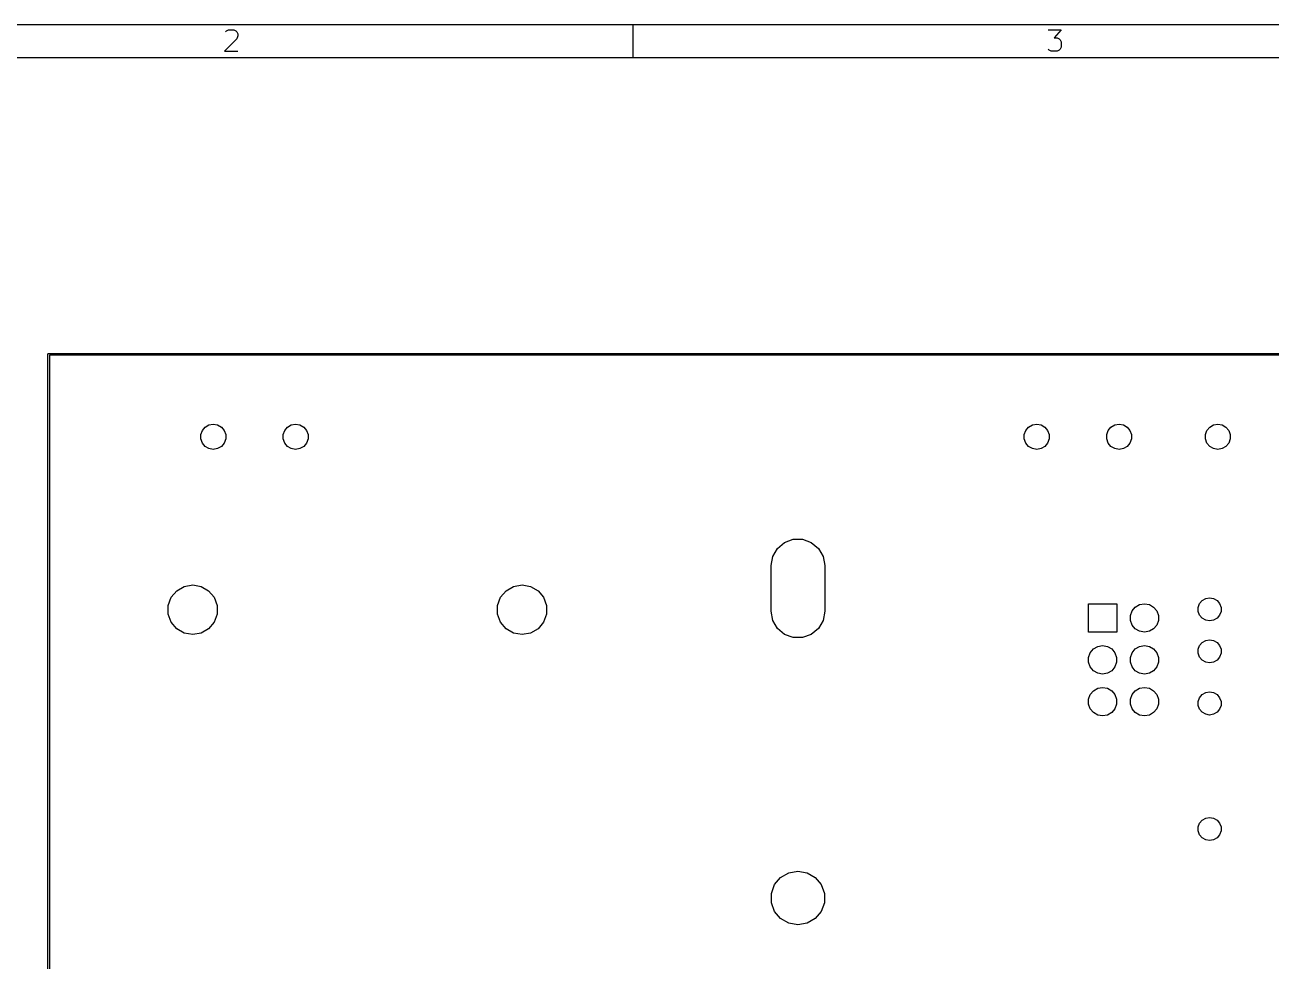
# Model space of a CAD drawing. Extents: x 10 to 287, y -200 to -10.
# Drawn here: x 73.1 to 148.7, y -66.8 to -10 of the extents above; entities that cross this region are included whole.
import ezdxf

# ---------------------------------------------------------------- set-up
doc = ezdxf.new("R2010")
doc.units = 0
doc.header["$MEASUREMENT"] = 0
doc.layers.add('BLACK', color=7, linetype='CONTINUOUS')

msp = doc.modelspace()

# ---------------------------------------------------------------- linework, layer by layer
at = {"layer": 'Black'}
for p, q in [((287.002, -10), (10, -10)), ((85.2476, -10.4119), (85.3095, -10.35)), ((85.3095, -10.35), (85.4333, -10.2881)), ((85.4333, -10.2881), (85.7429, -10.2881)), ((85.7429, -10.2881), (85.8667, -10.35)), ((85.8667, -10.35), (85.9286, -10.4119)), ((85.9286, -10.4119), (85.9905, -10.5357)), ((85.9905, -10.5357), (85.9905, -10.6595)), ((110, -12), (110, -10)), ((135.186, -10.2881), (135.99, -10.2881)), ((135.99, -10.2881), (135.557, -10.7833)), ((85.9286, -10.8452), (85.1857, -11.5881)), ((85.9905, -10.6595), (85.9286, -10.8452)), ((135.557, -10.7833), (135.743, -10.7833)), ((135.743, -10.7833), (135.867, -10.8452)), ((135.867, -10.8452), (135.929, -10.9071)), ((135.929, -10.9071), (135.99, -11.031)), ((135.99, -11.3405), (135.929, -11.4643)), ((135.99, -11.031), (135.99, -11.3405)), ((285.002, -12), (12, -12)), ((85.1857, -11.5881), (85.9905, -11.5881)), ((135.248, -11.5262), (135.186, -11.4643)), ((135.371, -11.5881), (135.248, -11.5262)), ((135.743, -11.5881), (135.371, -11.5881)), ((135.867, -11.5262), (135.743, -11.5881)), ((135.929, -11.4643), (135.867, -11.5262)), ((74.45, -30), (74.4508, -29.9957)), ((74.45, -130), (74.45, -30)), ((74.4508, -29.9913), (74.4523, -29.9872)), ((74.4508, -29.9957), (74.4508, -29.9913)), ((74.4523, -29.9872), (74.453, -29.9829)), ((74.453, -29.9829), (74.4552, -29.9791)), ((74.4552, -29.9791), (74.4567, -29.975)), ((74.4567, -29.975), (74.4595, -29.9716)), ((74.4595, -29.9716), (74.4617, -29.9679)), ((74.4617, -29.9679), (74.465, -29.965)), ((74.465, -29.965), (74.4679, -29.9617)), ((74.4679, -29.9617), (74.4716, -29.9595)), ((74.4716, -29.9595), (74.475, -29.9567)), ((74.475, -29.9567), (74.4791, -29.9552)), ((74.4791, -29.9552), (74.4829, -29.953)), ((74.4829, -29.953), (74.4872, -29.9523)), ((74.4872, -29.9523), (74.4913, -29.9508)), ((74.4913, -29.9508), (74.4957, -29.9508)), ((74.4957, -29.9508), (74.5, -29.95)), ((74.5, -29.95), (212, -29.95)), ((74.55, -30.05), (74.55, -129.95)), ((211.95, -30.05), (74.55, -30.05)), ((83.7467, -34.8672), (83.8376, -34.6175)), ((83.8376, -34.6175), (84.0083, -34.414)), ((84.0083, -34.414), (84.2384, -34.2812)), ((84.2384, -34.2812), (84.5, -34.2351)), ((84.5, -34.2351), (84.7616, -34.2812)), ((84.7616, -34.2812), (84.9917, -34.414)), ((84.9917, -34.414), (85.1624, -34.6175)), ((85.1624, -34.6175), (85.2533, -34.8672)), ((88.7467, -34.8672), (88.8376, -34.6175)), ((88.8376, -34.6175), (89.0083, -34.414)), ((89.0083, -34.414), (89.2384, -34.2812)), ((89.2384, -34.2812), (89.5, -34.2351)), ((89.5, -34.2351), (89.7616, -34.2812)), ((89.7616, -34.2812), (89.9917, -34.414)), ((89.9917, -34.414), (90.1624, -34.6175)), ((90.1624, -34.6175), (90.2533, -34.8672)), ((133.747, -34.8672), (133.838, -34.6175)), ((133.838, -34.6175), (134.008, -34.414)), ((134.008, -34.414), (134.238, -34.2812)), ((134.238, -34.2812), (134.5, -34.2351)), ((134.5, -34.2351), (134.762, -34.2812)), ((134.762, -34.2812), (134.992, -34.414)), ((134.992, -34.414), (135.162, -34.6175)), ((135.162, -34.6175), (135.253, -34.8672)), ((138.747, -34.8672), (138.838, -34.6175)), ((138.838, -34.6175), (139.008, -34.414)), ((139.008, -34.414), (139.238, -34.2812)), ((139.238, -34.2812), (139.5, -34.2351)), ((139.5, -34.2351), (139.762, -34.2812)), ((139.762, -34.2812), (139.992, -34.414)), ((139.992, -34.414), (140.162, -34.6175)), ((140.162, -34.6175), (140.253, -34.8672)), ((144.747, -34.8672), (144.838, -34.6175)), ((144.838, -34.6175), (145.008, -34.414)), ((145.008, -34.414), (145.238, -34.2812)), ((145.238, -34.2812), (145.5, -34.2351)), ((145.5, -34.2351), (145.762, -34.2812)), ((145.762, -34.2812), (145.992, -34.414)), ((145.992, -34.414), (146.162, -34.6175)), ((146.162, -34.6175), (146.253, -34.8672)), ((83.7467, -35.1328), (83.7467, -34.8672)), ((83.8376, -35.3825), (83.7467, -35.1328)), ((84.0083, -35.586), (83.8376, -35.3825)), ((85.1624, -35.3825), (84.9917, -35.586)), ((85.2533, -35.1328), (85.1624, -35.3825)), ((85.2533, -34.8672), (85.2533, -35.1328)), ((88.7467, -35.1328), (88.7467, -34.8672)), ((88.8376, -35.3825), (88.7467, -35.1328)), ((89.0083, -35.586), (88.8376, -35.3825)), ((90.1624, -35.3825), (89.9917, -35.586)), ((90.2533, -35.1328), (90.1624, -35.3825)), ((90.2533, -34.8672), (90.2533, -35.1328)), ((133.747, -35.1328), (133.747, -34.8672)), ((133.838, -35.3825), (133.747, -35.1328)), ((134.008, -35.586), (133.838, -35.3825)), ((135.162, -35.3825), (134.992, -35.586)), ((135.253, -35.1328), (135.162, -35.3825)), ((135.253, -34.8672), (135.253, -35.1328)), ((138.747, -35.1328), (138.747, -34.8672)), ((138.838, -35.3825), (138.747, -35.1328)), ((139.008, -35.586), (138.838, -35.3825)), ((140.162, -35.3825), (139.992, -35.586)), ((140.253, -35.1328), (140.162, -35.3825)), ((140.253, -34.8672), (140.253, -35.1328)), ((144.747, -35.1328), (144.747, -34.8672)), ((144.838, -35.3825), (144.747, -35.1328)), ((145.008, -35.586), (144.838, -35.3825)), ((146.162, -35.3825), (145.992, -35.586)), ((146.253, -35.1328), (146.162, -35.3825)), ((146.253, -34.8672), (146.253, -35.1328)), ((84.2384, -35.7188), (84.0083, -35.586)), ((84.5, -35.7649), (84.2384, -35.7188)), ((84.7616, -35.7188), (84.5, -35.7649)), ((84.9917, -35.586), (84.7616, -35.7188)), ((89.2384, -35.7188), (89.0083, -35.586)), ((89.5, -35.7649), (89.2384, -35.7188)), ((89.7616, -35.7188), (89.5, -35.7649)), ((89.9917, -35.586), (89.7616, -35.7188)), ((134.238, -35.7188), (134.008, -35.586)), ((134.5, -35.7649), (134.238, -35.7188)), ((134.762, -35.7188), (134.5, -35.7649)), ((134.992, -35.586), (134.762, -35.7188)), ((139.238, -35.7188), (139.008, -35.586)), ((139.5, -35.7649), (139.238, -35.7188)), ((139.762, -35.7188), (139.5, -35.7649)), ((139.992, -35.586), (139.762, -35.7188)), ((145.238, -35.7188), (145.008, -35.586)), ((145.5, -35.7649), (145.238, -35.7188)), ((145.762, -35.7188), (145.5, -35.7649)), ((145.992, -35.586), (145.762, -35.7188)), ((118.755, -41.7735), (119.187, -41.4106)), ((119.187, -41.4106), (119.718, -41.2175)), ((119.718, -41.2175), (120.282, -41.2175)), ((120.282, -41.2175), (120.813, -41.4106)), ((120.813, -41.4106), (121.245, -41.7735)), ((118.374, -42.8184), (118.472, -42.2624)), ((118.472, -42.2624), (118.755, -41.7735)), ((121.245, -41.7735), (121.528, -42.2624)), ((121.528, -42.2624), (121.626, -42.8184)), ((118.374, -45.5896), (118.374, -42.8184)), ((121.626, -42.8184), (121.626, -45.5896)), ((81.946, -44.7471), (82.2821, -44.3465)), ((82.2821, -44.3465), (82.735, -44.0851)), ((82.735, -44.0851), (83.25, -43.9943)), ((83.25, -43.9943), (83.765, -44.0851)), ((83.765, -44.0851), (84.2179, -44.3465)), ((84.2179, -44.3465), (84.554, -44.7471)), ((101.946, -44.7471), (102.282, -44.3465)), ((102.282, -44.3465), (102.735, -44.0851)), ((102.735, -44.0851), (103.25, -43.9943)), ((103.25, -43.9943), (103.765, -44.0851)), ((103.765, -44.0851), (104.218, -44.3465)), ((104.218, -44.3465), (104.554, -44.7471)), ((81.7671, -45.2385), (81.946, -44.7471)), ((81.7671, -45.7615), (81.7671, -45.2385)), ((84.554, -44.7471), (84.7329, -45.2385)), ((84.7329, -45.2385), (84.7329, -45.7615)), ((101.767, -45.2385), (101.946, -44.7471)), ((101.767, -45.7615), (101.767, -45.2385)), ((104.554, -44.7471), (104.733, -45.2385)), ((104.733, -45.2385), (104.733, -45.7615)), ((137.636, -46.8636), (137.636, -45.1364)), ((137.636, -45.1364), (139.364, -45.1364)), ((139.364, -45.1364), (139.364, -46.8636)), ((140.289, -45.5682), (140.482, -45.3384)), ((140.482, -45.3384), (140.741, -45.1885)), ((140.741, -45.1885), (141.037, -45.1364)), ((141.037, -45.1364), (141.043, -45.1364)), ((141.043, -45.1364), (141.339, -45.1885)), ((141.339, -45.1885), (141.598, -45.3384)), ((141.598, -45.3384), (141.791, -45.5682)), ((144.309, -45.3582), (144.393, -45.1294)), ((144.309, -45.6018), (144.309, -45.3582)), ((144.393, -45.1294), (144.549, -44.9429)), ((144.549, -44.9429), (144.76, -44.8211)), ((144.76, -44.8211), (145, -44.7788)), ((145, -44.7788), (145.24, -44.8211)), ((145.24, -44.8211), (145.451, -44.9429)), ((145.451, -44.9429), (145.607, -45.1294)), ((145.607, -45.1294), (145.691, -45.3582)), ((145.691, -45.3582), (145.691, -45.6018)), ((81.946, -46.2529), (81.7671, -45.7615)), ((84.7329, -45.7615), (84.554, -46.2529)), ((101.946, -46.2529), (101.767, -45.7615)), ((104.733, -45.7615), (104.554, -46.2529)), ((118.472, -46.1456), (118.374, -45.5896)), ((118.755, -46.6345), (118.472, -46.1456)), ((121.528, -46.1456), (121.245, -46.6345)), ((121.626, -45.5896), (121.528, -46.1456)), ((140.186, -45.85), (140.289, -45.5682)), ((140.186, -46.15), (140.186, -45.85)), ((140.289, -46.4318), (140.186, -46.15)), ((141.791, -45.5682), (141.894, -45.85)), ((141.894, -46.15), (141.791, -46.4318)), ((141.894, -45.85), (141.894, -46.15)), ((144.393, -45.8306), (144.309, -45.6018)), ((144.549, -46.0171), (144.393, -45.8306)), ((144.76, -46.1389), (144.549, -46.0171)), ((145, -46.1812), (144.76, -46.1389)), ((145.24, -46.1389), (145, -46.1812)), ((145.451, -46.0171), (145.24, -46.1389)), ((145.607, -45.8306), (145.451, -46.0171)), ((145.691, -45.6018), (145.607, -45.8306)), ((82.2821, -46.6535), (81.946, -46.2529)), ((82.735, -46.9149), (82.2821, -46.6535)), ((84.2179, -46.6535), (83.765, -46.9149)), ((84.554, -46.2529), (84.2179, -46.6535)), ((102.282, -46.6535), (101.946, -46.2529)), ((102.735, -46.9149), (102.282, -46.6535)), ((104.218, -46.6535), (103.765, -46.9149)), ((104.554, -46.2529), (104.218, -46.6535)), ((119.187, -46.9974), (118.755, -46.6345)), ((121.245, -46.6345), (120.813, -46.9974)), ((139.364, -46.8636), (137.636, -46.8636)), ((140.482, -46.6616), (140.289, -46.4318)), ((140.741, -46.8115), (140.482, -46.6616)), ((141.037, -46.8636), (140.741, -46.8115)), ((141.043, -46.8636), (141.037, -46.8636)), ((141.339, -46.8115), (141.043, -46.8636)), ((141.598, -46.6616), (141.339, -46.8115)), ((141.791, -46.4318), (141.598, -46.6616)), ((83.25, -47.0057), (82.735, -46.9149)), ((83.765, -46.9149), (83.25, -47.0057)), ((103.25, -47.0057), (102.735, -46.9149)), ((103.765, -46.9149), (103.25, -47.0057)), ((119.718, -47.1905), (119.187, -46.9974)), ((120.282, -47.1905), (119.718, -47.1905)), ((120.813, -46.9974), (120.282, -47.1905)), ((144.309, -47.8982), (144.393, -47.6694)), ((144.393, -47.6694), (144.549, -47.4829)), ((144.549, -47.4829), (144.76, -47.3611)), ((144.76, -47.3611), (145, -47.3188)), ((145, -47.3188), (145.24, -47.3611)), ((145.24, -47.3611), (145.451, -47.4829)), ((145.451, -47.4829), (145.607, -47.6694)), ((145.607, -47.6694), (145.691, -47.8982)), ((137.646, -48.39), (137.749, -48.1082)), ((137.646, -48.69), (137.646, -48.39)), ((137.749, -48.1082), (137.942, -47.8784)), ((137.942, -47.8784), (138.201, -47.7285)), ((138.201, -47.7285), (138.497, -47.6764)), ((138.497, -47.6764), (138.503, -47.6764)), ((138.503, -47.6764), (138.799, -47.7285)), ((138.799, -47.7285), (139.058, -47.8784)), ((139.058, -47.8784), (139.251, -48.1082)), ((139.251, -48.1082), (139.354, -48.39)), ((139.354, -48.39), (139.354, -48.69)), ((140.186, -48.39), (140.289, -48.1082)), ((140.186, -48.69), (140.186, -48.39)), ((140.289, -48.1082), (140.482, -47.8784)), ((140.482, -47.8784), (140.741, -47.7285)), ((140.741, -47.7285), (141.037, -47.6764)), ((141.037, -47.6764), (141.043, -47.6764)), ((141.043, -47.6764), (141.339, -47.7285)), ((141.339, -47.7285), (141.598, -47.8784)), ((141.598, -47.8784), (141.791, -48.1082)), ((141.791, -48.1082), (141.894, -48.39)), ((141.894, -48.39), (141.894, -48.69)), ((144.309, -48.1418), (144.309, -47.8982)), ((144.393, -48.3706), (144.309, -48.1418)), ((144.549, -48.5571), (144.393, -48.3706)), ((145.607, -48.3706), (145.451, -48.5571)), ((145.691, -48.1418), (145.607, -48.3706)), ((145.691, -47.8982), (145.691, -48.1418)), ((137.749, -48.9718), (137.646, -48.69)), ((137.942, -49.2016), (137.749, -48.9718)), ((139.251, -48.9718), (139.058, -49.2016)), ((139.354, -48.69), (139.251, -48.9718)), ((140.289, -48.9718), (140.186, -48.69)), ((140.482, -49.2016), (140.289, -48.9718)), ((141.791, -48.9718), (141.598, -49.2016)), ((141.894, -48.69), (141.791, -48.9718)), ((144.76, -48.6789), (144.549, -48.5571)), ((145, -48.7212), (144.76, -48.6789)), ((145.24, -48.6789), (145, -48.7212)), ((145.451, -48.5571), (145.24, -48.6789)), ((138.201, -49.3515), (137.942, -49.2016)), ((138.497, -49.4036), (138.201, -49.3515)), ((138.503, -49.4036), (138.497, -49.4036)), ((138.799, -49.3515), (138.503, -49.4036)), ((139.058, -49.2016), (138.799, -49.3515)), ((140.741, -49.3515), (140.482, -49.2016)), ((141.037, -49.4036), (140.741, -49.3515)), ((141.043, -49.4036), (141.037, -49.4036)), ((141.339, -49.3515), (141.043, -49.4036)), ((141.598, -49.2016), (141.339, -49.3515)), ((137.646, -50.93), (137.749, -50.6482)), ((137.749, -50.6482), (137.942, -50.4184)), ((137.942, -50.4184), (138.201, -50.2685)), ((138.201, -50.2685), (138.497, -50.2164)), ((138.497, -50.2164), (138.503, -50.2164)), ((138.503, -50.2164), (138.799, -50.2685)), ((138.799, -50.2685), (139.058, -50.4184)), ((139.058, -50.4184), (139.251, -50.6482)), ((139.251, -50.6482), (139.354, -50.93)), ((140.186, -50.93), (140.289, -50.6482)), ((140.289, -50.6482), (140.482, -50.4184)), ((140.482, -50.4184), (140.741, -50.2685)), ((140.741, -50.2685), (141.037, -50.2164)), ((141.037, -50.2164), (141.043, -50.2164)), ((141.043, -50.2164), (141.339, -50.2685)), ((141.339, -50.2685), (141.598, -50.4184)), ((141.598, -50.4184), (141.791, -50.6482)), ((141.791, -50.6482), (141.894, -50.93)), ((144.393, -50.8394), (144.549, -50.6529)), ((144.549, -50.6529), (144.76, -50.5311)), ((144.76, -50.5311), (145, -50.4888)), ((145, -50.4888), (145.24, -50.5311)), ((145.24, -50.5311), (145.451, -50.6529)), ((145.451, -50.6529), (145.607, -50.8394)), ((137.646, -51.23), (137.646, -50.93)), ((137.749, -51.5118), (137.646, -51.23)), ((139.354, -51.23), (139.251, -51.5118)), ((139.354, -50.93), (139.354, -51.23)), ((140.186, -51.23), (140.186, -50.93)), ((140.289, -51.5118), (140.186, -51.23)), ((141.894, -51.23), (141.791, -51.5118)), ((141.894, -50.93), (141.894, -51.23)), ((144.309, -51.0682), (144.393, -50.8394)), ((144.309, -51.3118), (144.309, -51.0682)), ((144.393, -51.5406), (144.309, -51.3118)), ((145.607, -50.8394), (145.691, -51.0682)), ((145.691, -51.3118), (145.607, -51.5406)), ((145.691, -51.0682), (145.691, -51.3118)), ((137.942, -51.7416), (137.749, -51.5118)), ((138.201, -51.8915), (137.942, -51.7416)), ((138.497, -51.9436), (138.201, -51.8915)), ((138.503, -51.9436), (138.497, -51.9436)), ((138.799, -51.8915), (138.503, -51.9436)), ((139.058, -51.7416), (138.799, -51.8915)), ((139.251, -51.5118), (139.058, -51.7416)), ((140.482, -51.7416), (140.289, -51.5118)), ((140.741, -51.8915), (140.482, -51.7416)), ((141.037, -51.9436), (140.741, -51.8915)), ((141.043, -51.9436), (141.037, -51.9436)), ((141.339, -51.8915), (141.043, -51.9436)), ((141.598, -51.7416), (141.339, -51.8915)), ((141.791, -51.5118), (141.598, -51.7416)), ((144.549, -51.7271), (144.393, -51.5406)), ((144.76, -51.8489), (144.549, -51.7271)), ((145, -51.8912), (144.76, -51.8489)), ((145.24, -51.8489), (145, -51.8912)), ((145.451, -51.7271), (145.24, -51.8489)), ((145.607, -51.5406), (145.451, -51.7271)), ((144.549, -58.2729), (144.76, -58.1511)), ((144.76, -58.1511), (145, -58.1088)), ((145, -58.1088), (145.24, -58.1511)), ((145.24, -58.1511), (145.451, -58.2729)), ((144.309, -58.6882), (144.393, -58.4594)), ((144.309, -58.9318), (144.309, -58.6882)), ((144.393, -59.1606), (144.309, -58.9318)), ((144.393, -58.4594), (144.549, -58.2729)), ((145.451, -58.2729), (145.607, -58.4594)), ((145.607, -58.4594), (145.691, -58.6882)), ((145.691, -58.9318), (145.607, -59.1606)), ((145.691, -58.6882), (145.691, -58.9318)), ((144.549, -59.3471), (144.393, -59.1606)), ((144.76, -59.4689), (144.549, -59.3471)), ((145, -59.5112), (144.76, -59.4689)), ((145.24, -59.4689), (145, -59.5112)), ((145.451, -59.3471), (145.24, -59.4689)), ((145.607, -59.1606), (145.451, -59.3471)), ((118.587, -62.1841), (118.951, -61.75)), ((118.951, -61.75), (119.442, -61.4666)), ((119.442, -61.4666), (120, -61.3682)), ((120, -61.3682), (120.558, -61.4666)), ((120.558, -61.4666), (121.049, -61.75)), ((121.049, -61.75), (121.413, -62.1841)), ((118.393, -62.7166), (118.587, -62.1841)), ((118.393, -63.2834), (118.393, -62.7166)), ((121.413, -62.1841), (121.607, -62.7166)), ((121.607, -62.7166), (121.607, -63.2834)), ((118.587, -63.8159), (118.393, -63.2834)), ((121.607, -63.2834), (121.413, -63.8159)), ((118.951, -64.25), (118.587, -63.8159)), ((119.442, -64.5334), (118.951, -64.25)), ((121.049, -64.25), (120.558, -64.5334)), ((121.413, -63.8159), (121.049, -64.25)), ((120, -64.6318), (119.442, -64.5334)), ((120.558, -64.5334), (120, -64.6318))]:
    msp.add_line(p, q, dxfattribs=at)

doc.saveas('drawing.dxf')
